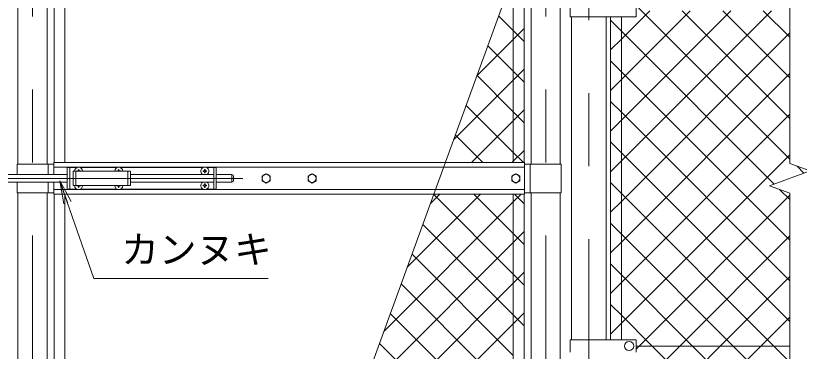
# Model space of a CAD drawing. Units: millimetres, scale not verified. Extents: x -4200 to 4200, y -2970 to 2970.
# Drawn here: x 1243 to 2609, y 85 to 670 of the extents above; entities that cross this region are included whole.
import ezdxf
from ezdxf.enums import TextEntityAlignment as Align

# ---------------------------------------------------------------- set-up
doc = ezdxf.new("R2010")
doc.units = ezdxf.units.MM
doc.header["$LTSCALE"] = 20
doc.linetypes.add('DASHED', pattern=[7.5, 6, -1.5])
doc.linetypes.add('USER1', pattern=[50.8, 31.75, -6.35, 6.35, -6.35])
for name, color, linetype, lineweight in [('0-1_D-BMK', 2, 'USER1', 13), ('0-2_D-STR1', 1, 'Continuous', 18), ('0-3_D-STR3', 3, 'Continuous', 13), ('0-7_D-STR-DIM', 7, 'Continuous', 9), ('0-8_0', 7, 'Continuous', 9), ('0-9_D-STR2', 7, 'Continuous', 9), ('0-A_D-STR-TXT', 7, 'Continuous', 9), ('0-B_Defpoints', 8, 'Continuous', 18)]:
    doc.layers.add(name, color=color, linetype=linetype, lineweight=lineweight)
doc.styles.add('ＭＳ ゴシック', font='')
doc.styles.get('ＭＳ ゴシック').set_extended_font_data('MS Gothic')

# ---------------------------------------------------------------- blocks, each defined once
blk = doc.blocks.new('_Open')
at = {"layer": '0-8_0'}
blk.add_line((-20, 3.33), (0, 0), dxfattribs=at)
blk.add_lwpolyline([(-20, -3.33), (0, 0), (-20, 0)], dxfattribs=at)

msp = doc.modelspace()

# ---------------------------------------------------------------- linework, layer by layer
at = {"layer": '0-1_D-BMK'}
for p, q in [((1272.39, 1303.1), (1272.39, -535.29)), ((2166.59, 1303.1), (2166.59, -535.29)), ((2241.99, 1296.61), (2241.99, -849.21)), ((1014.52, 386.37), (1638.97, 386.37))]:
    msp.add_line(p, q, dxfattribs=at)
at = {"layer": '0-2_D-STR1'}
for p, q in [((1246.99, 1083.32), (1246.99, 411.37)), ((1297.79, 1083.32), (1297.79, 411.37)), ((2141.19, 1031.87), (2141.19, 411.37)), ((2191.99, 1003.87), (2191.99, 411.37)), ((2211.74, 667.87), (2211.74, 104.87)), ((2272.24, 667.87), (2272.24, 104.87)), ((1246.99, 361.37), (1246.99, -375.58)), ((1297.79, 361.37), (1297.79, -375.58)), ((2141.19, 361.37), (2141.19, -259.13)), ((2191.99, 361.37), (2191.99, -256.13))]:
    msp.add_line(p, q, dxfattribs=at)
at = {"layer": '0-3_D-STR3'}
for p, q in [((1309.89, 1148.32), (1309.89, 413.87)), ((1328.89, 1148.32), (1328.89, 413.87)), ((2110.09, 1148.32), (2110.09, 413.87)), ((2129.09, 1148.32), (2129.09, 413.87)), ((2209.19, 688.87), (2209.19, 667.87)), ((2323.99, 688.87), (2323.99, 667.87)), ((2209.19, 667.87), (2323.99, 667.87)), ((2279.49, 667.87), (2279.49, 104.87)), ((2298.49, 667.87), (2298.49, 104.87)), ((1245.39, 411.37), (1245.39, 392.87)), ((1245.39, 411.37), (1309.49, 411.37)), ((1299.39, 411.37), (1299.39, 392.87)), ((1309.49, 413.87), (2129.49, 413.87)), ((1309.49, 392.87), (1309.49, 413.87)), ((2129.49, 358.87), (2129.49, 413.87)), ((2193.59, 411.37), (2129.49, 411.37)), ((2139.59, 411.37), (2139.59, 361.37)), ((2193.59, 411.37), (2193.59, 361.37)), ((1309.49, 405.87), (2129.49, 405.87)), ((1332.64, 405.37), (1332.64, 367.37)), ((1332.64, 405.37), (1350.04, 405.37)), ((1337.14, 405.37), (1337.14, 367.37)), ((1343.14, 398.87), (1343.14, 373.87)), ((1343.14, 398.87), (1443.14, 398.87)), ((1350.79, 399.29), (1349.49, 399.26)), ((1349.49, 399.26), (1349.49, 398.87)), ((1352.25, 402.02), (1352.22, 400.72)), ((1352.25, 402.02), (1353.04, 402.02)), ((1353.04, 402.02), (1353.06, 400.72)), ((1355.24, 405.37), (1420.04, 405.37)), ((1420.79, 399.29), (1419.49, 399.26)), ((1419.49, 399.26), (1419.49, 398.87)), ((1422.25, 402.02), (1422.22, 400.72)), ((1422.25, 402.02), (1423.04, 402.02)), ((1423.04, 402.02), (1423.06, 400.72)), ((1424.49, 399.29), (1425.79, 399.26)), ((1425.24, 405.37), (1570.04, 405.37)), ((1425.79, 399.26), (1425.79, 398.87)), ((1443.14, 398.87), (1443.14, 373.87)), ((1570.79, 399.29), (1569.49, 399.26)), ((1569.49, 399.26), (1569.49, 398.47)), ((1570.79, 398.45), (1569.49, 398.47)), ((1572.25, 402.02), (1572.22, 400.72)), ((1572.25, 395.72), (1572.22, 397.01)), ((1572.25, 402.02), (1573.04, 402.02)), ((1573.04, 402.02), (1573.06, 400.72)), ((1573.04, 395.72), (1573.06, 397.01)), ((1574.49, 399.29), (1575.79, 399.26)), ((1574.49, 398.45), (1575.79, 398.47)), ((1575.24, 405.37), (1592.64, 405.37)), ((1575.79, 399.26), (1575.79, 398.47)), ((1588.14, 405.37), (1588.14, 367.37)), ((1592.64, 405.37), (1592.64, 367.37)), ((1151.84, 392.87), (1332.64, 392.87)), ((1443.14, 392.87), (1588.14, 392.87)), ((1572.25, 395.72), (1573.04, 395.72)), ((1592.64, 392.87), (1619.64, 392.87)), ((1619.64, 392.87), (1619.64, 379.87)), ((1622.64, 389.87), (1622.64, 382.87)), ((1151.84, 379.87), (1332.64, 379.87)), ((1245.39, 379.87), (1245.39, 361.37)), ((1299.39, 379.87), (1299.39, 361.37)), ((1309.49, 358.87), (1309.49, 379.87)), ((1343.14, 373.87), (1443.14, 373.87)), ((1349.49, 373.47), (1349.49, 373.87)), ((1350.79, 373.45), (1349.49, 373.47)), ((1352.25, 370.72), (1352.22, 372.01)), ((1352.25, 370.72), (1353.04, 370.72)), ((1353.04, 370.72), (1353.06, 372.01)), ((1354.49, 373.45), (1355.79, 373.47)), ((1355.79, 373.47), (1355.79, 373.87)), ((1419.49, 373.47), (1419.49, 373.87)), ((1420.79, 373.45), (1419.49, 373.47)), ((1422.25, 370.72), (1422.22, 372.01)), ((1422.25, 370.72), (1423.04, 370.72)), ((1423.04, 370.72), (1423.06, 372.01)), ((1424.49, 373.45), (1425.79, 373.47)), ((1425.79, 373.47), (1425.79, 373.87)), ((1443.14, 379.87), (1588.14, 379.87)), ((1570.79, 374.29), (1569.49, 374.26)), ((1569.49, 373.47), (1569.49, 374.26)), ((1570.79, 373.45), (1569.49, 373.47)), ((1572.25, 377.02), (1572.22, 375.72)), ((1572.25, 370.72), (1572.22, 372.01)), ((1572.25, 377.02), (1573.04, 377.02)), ((1572.25, 370.72), (1573.04, 370.72)), ((1573.04, 377.02), (1573.06, 375.72)), ((1573.04, 370.72), (1573.06, 372.01)), ((1574.49, 374.29), (1575.79, 374.26)), ((1574.49, 373.45), (1575.79, 373.47)), ((1575.79, 373.47), (1575.79, 374.26)), ((1592.64, 379.87), (1619.64, 379.87)), ((1245.39, 361.37), (1309.49, 361.37)), ((1309.49, 366.87), (2129.49, 366.87)), ((1309.49, 358.87), (2129.49, 358.87)), ((1309.89, 358.87), (1309.89, -375.58)), ((1328.89, 358.87), (1328.89, -375.58)), ((1332.64, 367.37), (1350.04, 367.37)), ((1355.24, 367.37), (1420.04, 367.37)), ((1425.24, 367.37), (1570.04, 367.37)), ((1575.24, 367.37), (1592.64, 367.37)), ((2110.09, 358.87), (2110.09, -375.58)), ((2129.09, 358.87), (2129.09, -375.58)), ((2193.59, 361.37), (2129.49, 361.37)), ((2209.19, 104.87), (2209.19, 83.87)), ((2209.19, 104.87), (2323.99, 104.87)), ((2323.99, 104.87), (2323.99, 83.87)), ((2591.99, 94.37), (2323.99, 94.37))]:
    msp.add_line(p, q, dxfattribs=at)
at = {"layer": '0-3_D-STR3', "linetype": 'DASHED'}
for p, q in [((1347.64, 398.87), (1347.64, 373.87)), ((1438.64, 398.87), (1438.64, 373.87))]:
    msp.add_line(p, q, dxfattribs=at)
at = {"layer": '0-3_D-STR3'}
msp.add_lwpolyline([(1354.49, 399.29), (1355.79, 399.26), (1355.79, 398.87)], dxfattribs=at)
for points in [[(1679.49, 394.47), (1672.48, 390.42), (1672.48, 382.32), (1679.49, 378.27), (1686.51, 382.32), (1686.51, 390.42)], [(1759.49, 394.47), (1752.48, 390.42), (1752.48, 382.32), (1759.49, 378.27), (1766.51, 382.32), (1766.51, 390.42)], [(2114.49, 394.47), (2107.48, 390.42), (2107.48, 382.32), (2114.49, 378.27), (2121.51, 382.32), (2121.51, 390.42)]]:
    msp.add_lwpolyline(points, close=True, dxfattribs=at)
for centre, radius in [((1679.49, 386.37), 7.03), ((1759.49, 386.37), 7.03), ((2114.49, 386.37), 7.03), ((2311.99, 94.37), 8)]:
    msp.add_circle(centre, radius, dxfattribs=at)
for centre, radius, start, end in [((1352.64, 398.87), 7, 0, 180), ((1350.74, 400.77), 1.49, 270, 0), ((1354.55, 400.77), 1.49, 180, 270), ((1422.64, 398.87), 7, 0, 180), ((1420.74, 400.77), 1.49, 270, 0), ((1424.55, 400.77), 1.49, 180, 270), ((1572.64, 398.87), 7, 301.00272, 238.99728), ((1570.74, 400.77), 1.49, 270, 0), ((1570.74, 396.96), 1.49, 0, 90), ((1574.55, 400.77), 1.49, 180, 270), ((1574.55, 396.96), 1.49, 90, 180), ((1619.64, 389.87), 3, 0, 90), ((1619.64, 382.87), 3, 270, 0), ((1352.64, 373.87), 7, 180, 0), ((1350.74, 371.96), 1.49, 0, 90), ((1354.55, 371.96), 1.49, 90, 180), ((1422.64, 373.87), 7, 180, 0), ((1420.74, 371.96), 1.49, 0, 90), ((1424.55, 371.96), 1.49, 90, 180), ((1572.64, 373.87), 7, 121.00272, 58.99728), ((1570.74, 375.77), 1.49, 270, 0), ((1570.74, 371.96), 1.49, 0, 90), ((1574.55, 375.77), 1.49, 180, 270), ((1574.55, 371.96), 1.49, 90, 180)]:
    msp.add_arc(centre, radius, start, end, dxfattribs=at)
at = {"layer": '0-7_D-STR-DIM'}
for p, q in [((2591.99, 412.02), (2591.99, 1324.37)), ((2627.23, 399.19), (2591.99, 412.02)), ((2556.75, 373.54), (2627.23, 399.19)), ((2591.99, 360.72), (2556.75, 373.54)), ((2591.99, -631.63), (2591.99, 360.72))]:
    msp.add_line(p, q, dxfattribs=at)
at = {"layer": '0-9_D-STR2'}
for p, q in [((2298.49, 629.05), (2347.81, 678.37)), ((2298.49, 558.34), (2418.52, 678.37)), ((2298.49, 487.63), (2489.23, 678.37)), ((2298.49, 416.92), (2559.94, 678.37)), ((2591.99, 490.75), (2404.38, 678.37)), ((2591.99, 561.46), (2475.09, 678.37)), ((2591.99, 632.18), (2545.8, 678.37)), ((2110.09, 643.72), (2084.77, 669.04)), ((2110.09, 628.16), (2129.09, 647.16)), ((2129.09, 624.72), (2110.09, 643.72)), ((2279.49, 610.05), (2298.49, 629.05)), ((2298.49, 346.21), (2591.99, 639.71)), ((2046.88, 564.95), (2110.09, 628.16)), ((2110.09, 573.01), (2065.9, 617.2)), ((2298.49, 572.12), (2279.49, 591.12)), ((2110.09, 557.45), (2129.09, 576.45)), ((2110.09, 502.3), (2047.03, 565.36)), ((2129.09, 554.01), (2110.09, 573.01)), ((2591.99, 278.62), (2298.49, 572.12)), ((2298.49, 275.5), (2591.99, 569)), ((2006.42, 453.78), (2110.09, 557.45)), ((2279.49, 539.34), (2298.49, 558.34)), ((2298.49, 501.41), (2279.49, 520.41)), ((2110.09, 486.74), (2129.09, 505.74)), ((2129.09, 483.3), (2110.09, 502.3)), ((2591.99, 207.91), (2298.49, 501.41)), ((2298.49, 204.79), (2591.99, 498.29)), ((2037.22, 413.87), (2110.09, 486.74)), ((2279.49, 468.63), (2298.49, 487.63)), ((2057.1, 413.87), (2009.29, 461.68)), ((2298.49, 430.7), (2279.49, 449.7)), ((2110.09, 416.03), (2129.09, 435.03)), ((2591.99, 137.2), (2298.49, 430.7)), ((2298.49, 134.08), (2591.99, 427.58)), ((2107.93, 413.87), (2110.09, 416.03)), ((2279.49, 397.92), (2298.49, 416.92)), ((2616.68, 395.35), (2604.61, 407.43)), ((2298.49, 359.99), (2279.49, 378.99)), ((1925.49, 231.43), (2052.93, 358.87)), ((1965.95, 342.6), (1982.22, 358.87)), ((2110.09, 219.46), (1971.56, 357.99)), ((2129.09, 341.88), (2112.1, 358.87)), ((2564.11, 94.37), (2298.49, 359.99)), ((2591.99, 349.33), (2574.09, 367.23)), ((2279.49, 327.21), (2298.49, 346.21)), ((2110.09, 148.75), (1952.69, 306.15)), ((2298.49, 289.28), (2279.49, 308.28)), ((2110.09, 274.61), (2129.09, 293.61)), ((2493.4, 94.37), (2298.49, 289.28)), ((1844.56, 9.08), (2110.09, 274.61)), ((2279.49, 256.5), (2298.49, 275.5)), ((2400.2, 94.37), (2591.99, 286.15)), ((2110.09, 78.03), (1933.82, 254.31)), ((2298.49, 218.57), (2279.49, 237.57)), ((2110.09, 203.9), (2129.09, 222.9)), ((2129.09, 200.46), (2110.09, 219.46)), ((2422.69, 94.37), (2298.49, 218.57)), ((2470.92, 94.37), (2591.99, 215.44)), ((1804.1, -102.1), (2110.09, 203.9)), ((2110.09, 7.32), (1914.95, 202.47)), ((2279.49, 185.79), (2298.49, 204.79)), ((2298.49, 147.86), (2279.49, 166.86)), ((2110.09, -63.39), (1896.08, 150.63)), ((2110.09, 133.19), (2129.09, 152.19)), ((2129.09, 129.75), (2110.09, 148.75)), ((2351.98, 94.37), (2298.49, 147.86)), ((2541.63, 94.37), (2591.99, 144.73)), ((1763.63, -213.27), (2110.09, 133.19)), ((2279.49, 115.08), (2298.49, 134.08)), ((2110.09, -134.1), (1877.21, 98.78)), ((2298.49, -7.35), (2400.2, 94.37)), ((2298.49, -78.06), (2470.92, 94.37)), ((2298.49, -148.77), (2541.63, 94.37)), ((2591.99, -145.64), (2351.98, 94.37)), ((2591.99, -74.93), (2422.69, 94.37)), ((2591.99, -4.22), (2493.4, 94.37)), ((2591.99, 66.49), (2564.11, 94.37))]:
    msp.add_line(p, q, dxfattribs=at)
for points in [[(2591.99, 420.04), (2333.67, 678.37), (2323.99, 688.04)], [(2564.84, 376.48), (2298.49, 642.83), (2279.49, 661.83)], [(2127.81, 413.87), (2110.09, 431.59), (2028.16, 513.52)], [(1885.03, 120.25), (2110.09, 345.32), (2123.64, 358.87)], [(2129.09, 271.17), (2110.09, 290.17), (2041.39, 358.87)], [(2323.99, 88.87), (2329.49, 94.37), (2591.99, 356.87)]]:
    msp.add_lwpolyline(points, dxfattribs=at)
at = {"layer": '0-A_D-STR-TXT'}
msp.add_lwpolyline([(1683.01, 211.92), (1379.05, 211.92), (1320.69, 379.95)], dxfattribs=at)
at = {"layer": '0-B_Defpoints'}
msp.add_line((1663.41, -488.63), (2191.99, 963.64), dxfattribs=at)

# ---------------------------------------------------------------- block references
at = {"layer": '0-A_D-STR-TXT', "xscale": 2, "yscale": 2, "rotation": 109.15293}
msp.add_blockref('_Open', (1320.03, 381.84), dxfattribs=at)

# ---------------------------------------------------------------- texts
at = {"layer": '0-A_D-STR-TXT', "style": 'ＭＳ ゴシック'}
msp.add_text('カンヌキ', height=48.09, dxfattribs=at).set_placement((1426.92, 224), align=Align.BOTTOM_LEFT)

doc.saveas('drawing.dxf')
